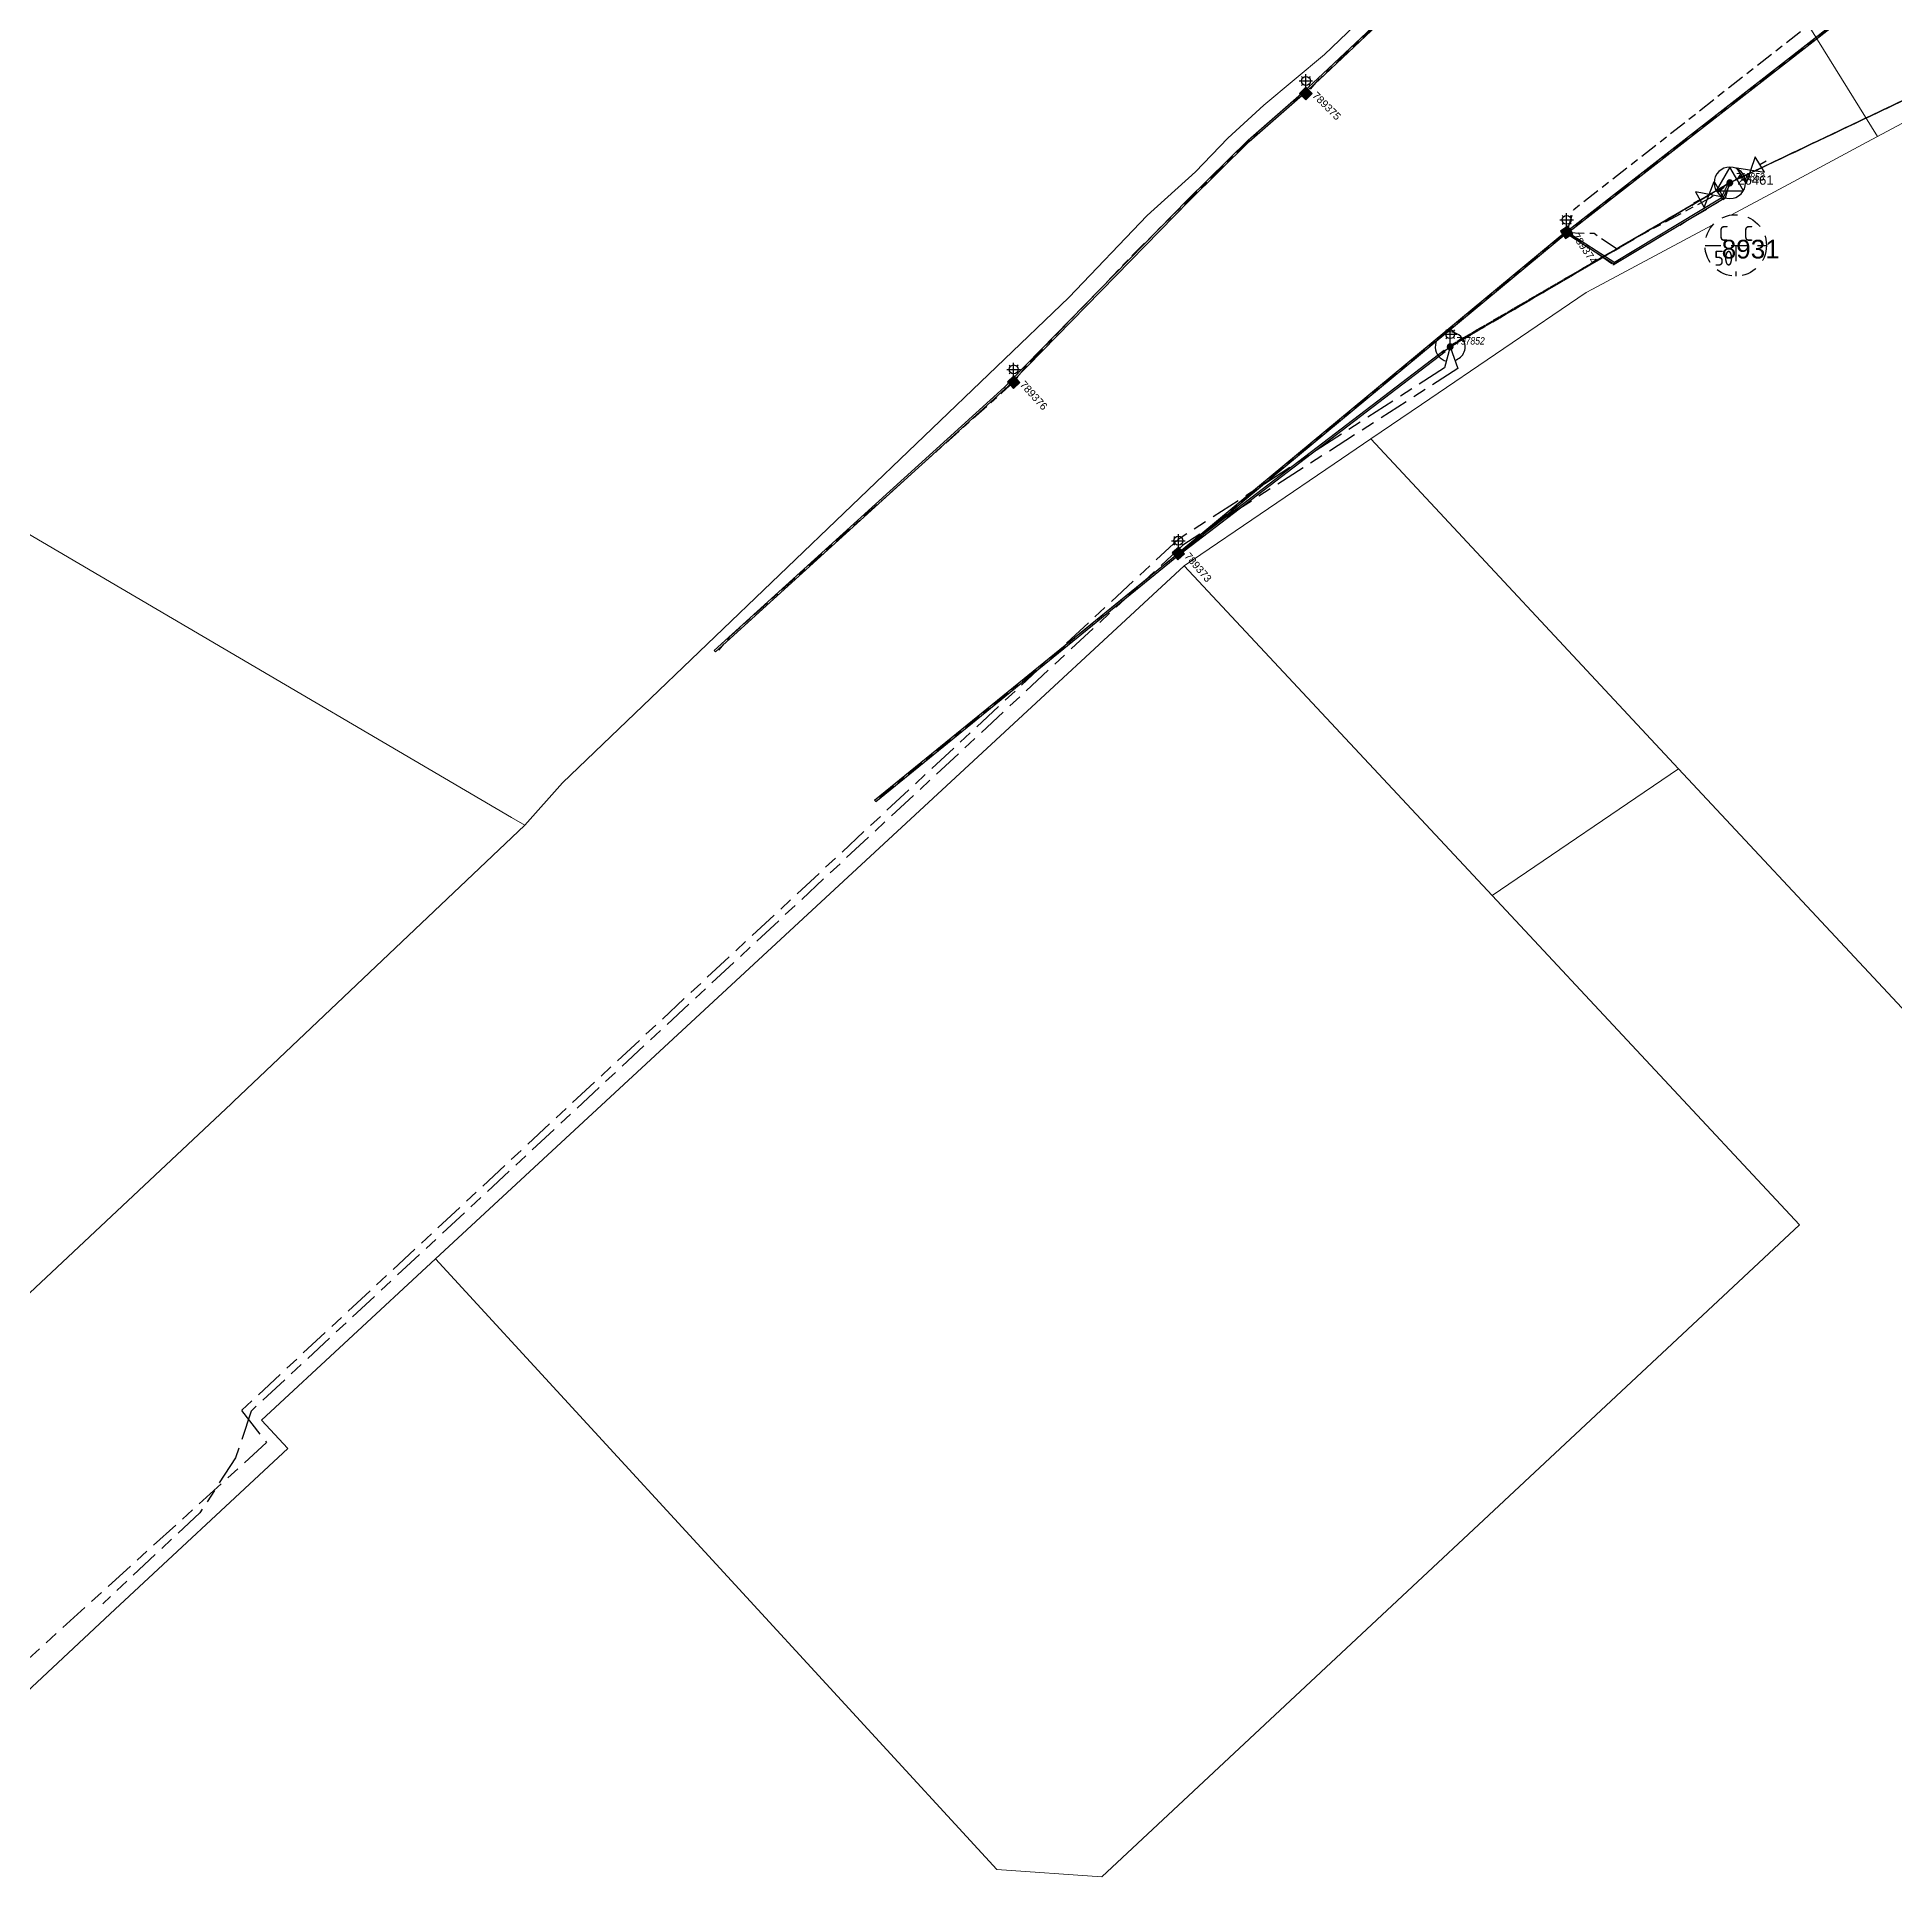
# Model space of a CAD drawing. Header units: metres. Extents: x 303058 to 305172, y 6169922 to 6171978.
# Drawn here: x 303496.5 to 303745, y 6170938 to 6171184 of the extents above; entities that cross this region are included whole.
import ezdxf
from ezdxf.enums import TextEntityAlignment as Align

# ---------------------------------------------------------------- set-up
doc = ezdxf.new("R2010")
doc.units = ezdxf.units.M
for name, pattern in [('Cable Exist OH', [1, 1, 0]), ('Cable Exist UG', [8.2, 4, -1.2, 1.8, -1.2]), ('Dash', [5, 3, -2])]:
    doc.linetypes.add(name, pattern=pattern)
doc.layers.get('0').update_dxf_attribs({"color": 6})
for name, color, linetype in [('_User_NumColumnExist', 7, 'Continuous'), ('_User_NumPoleExist', 7, 'Continuous'), ('Duct_SP_EXT', 9, 'Continuous'), ('Equip_LV_EXT', 7, 'Continuous'), ('Equip_SL_EXT', 7, 'Continuous'), ('Equip_SP_SL_EXT', 8, 'Continuous'), ('Mains_HV_EXT', 7, 'Continuous'), ('Mains_HV_MOD', 7, 'Continuous'), ('Mains_LV_EXT', 7, 'Continuous'), ('Mains_SL_EXT', 7, 'Continuous'), ('Mains_SL_MOD', 7, 'Continuous'), ('OH_Details_SP_MISC', 7, 'Continuous'), ('Sub_SP_TR_HV_LV_EXT', 7, 'Continuous'), ('SupportsOH_SP_TR_HV_LV_SL_EXT', 8, 'Continuous'), ('SupportsUG_SP_LV_SL_EXT', 7, 'Continuous'), ('Trench_SP_EXT', 8, 'Continuous')]:
    doc.layers.add(name, color=color, linetype=linetype)
doc.layers.add('Cadastre Land Parcels_SP_EXT', color=8, linetype='Continuous', lineweight=5)
doc.layers.add('Cadastre Roads_SP_EXT', color=7, linetype='Continuous', lineweight=5)
doc.styles.add('COLUMN_LABEL', font='arial.ttf')
doc.styles.add('iecARIAL', font='arial.ttf', dxfattribs={"height": 2})
doc.styles.add('IESYMBOL1', font='isocp.shx')
doc.styles.add('POLE_LABEL', font='ARIALNI.TTF')
doc.styles.add('SLCP_LABEL', font='arial.ttf', dxfattribs={"height": 3.5})
doc.styles.get("Standard").update_dxf_attribs({"font": 'arial.ttf'})

# ---------------------------------------------------------------- blocks, each defined once
blk = doc.blocks.new('SUB_POLE_EXT')
blk.add_wipeout([(0, 4.22), (0.42, 4.2), (0.83, 4.14), (1.21, 4.05), (1.62, 3.9), (1.99, 3.72), (2.35, 3.51), (2.68, 3.26), (2.99, 2.99), (3.28, 2.66), (3.52, 2.34), (3.76, 1.92), (3.9, 1.62), (4.04, 1.23), (4.18, 0.63), (4.22, 0), (4.18, -0.61), (4.06, -1.15), (3.9, -1.62), (3.58, -2.24), (3.22, -2.73), (2.97, -3.01), (2.68, -3.26), (2.36, -3.5), (2, -3.72), (1.64, -3.89), (1.25, -4.03), (0.82, -4.14), (0.42, -4.2), (0, -4.22), (-0.41, -4.2), (-0.8, -4.15), (-1.21, -4.05), (-1.62, -3.9), (-1.99, -3.73), (-2.35, -3.51), (-2.68, -3.26), (-2.96, -3.02), (-3.23, -2.72), (-3.51, -2.35), (-3.71, -2.01), (-3.91, -1.6), (-4.05, -1.21), (-4.16, -0.76), (-4.22, -0.14), (-4.21, 0.39), (-4.14, 0.83), (-4.03, 1.27), (-3.9, 1.63), (-3.71, 2.02), (-3.5, 2.37), (-3.28, 2.67), (-2.99, 2.99), (-2.68, 3.27), (-2.33, 3.52), (-1.98, 3.73), (-1.63, 3.9), (-1.2, 4.05), (-0.78, 4.15), (-0.4, 4.21)])
blk.add_line((2.16, 0.48), (2.16, 0.48, 0))
blk.add_lwpolyline([(-4.22, 0, 1), (4.22, 0, 1)], format="xyb", close=True)
blk.add_lwpolyline([(2.14, 0.52), (0, 4.22), (-3.66, -2.11), (3.66, -2.11)], close=True)
for tag, height, flags, p in [('STREET_CODE', 0.2, 9, (1.5, 0)), ('ASSET_NUM', 2.5, 8, (2, 2)), ('CONSTRUCTED_VOLTAGE', 0.2, 9, (1.5, -0.2)), ('OPERATING_VOLTAGE', 0.2, 9, (1.5, -0.6)), ('OPERATED_BY', 0.2, 9, (1.5, -0.8)), ('ORIENTATION', 0.2, 9, (1.5, -1.2)), ('OWNED_BY', 0.2, 9, (1.5, -1.4)), ('SECONDARY_VOLTAGE', 0.2, 9, (1.5, -1.6)), ('STATE', 0.2, 9, (1.5, -1.8)), ('SUBSTATION_TYPE', 0.2, 9, (1.5, -2)), ('STREETNAME', 0.2, 9, (1.5, -2.8)), ('SUBURB', 0.2, 9, (1.5, -3)), ('Z', 0.2, 1, (1.5, -3.4)), ('NO_PHASES', 0.2, 9, (1.5, -0.4)), ('MAINTAINED_BY', 0.2, 9, (1.5, -1)), ('USAGE', 0.2, 9, (1.5, -2.2)), ('LEGEND', 0.2, 9, (1.5, -2.4)), ('LOCATION', 0.2, 9, (1.5, -2.6)), ('NOTES', 0.2, 9, (1.5, -3.2))]:
    blk.add_attdef(tag, text='', height=height, dxfattribs=dict(flags=flags)).set_placement(p, align=Align.MIDDLE_LEFT)
blk = doc.blocks.new('COLUMN_EXT')
blk.add_hatch(color=256).paths.add_polyline_path([(-1.49, 1.48), (-1.49, -1.49), (1.48, -1.49), (1.48, 1.48)])
blk.add_lwpolyline([(-1.49, -1.49), (1.48, -1.49), (1.48, 1.48), (-1.49, 1.48)], close=True)
at = {"flags": 9}
for tag, style, p in [('STRUCTURE_PLANT_NUMBER', 'POLE_LABEL', (1.81, 0.03)), ('STREET_CODE', 'COLUMN_LABEL', (1.81, -0.2))]:
    blk.add_attdef(tag, text='', height=0.2, dxfattribs=dict(at, style=style)).set_placement(p, align=Align.MIDDLE_LEFT)
at = {"flags": 1}
blk.add_attdef('Z', (1.81, -2.35), '', height=0.2, dxfattribs=at)
at = {"flags": 9}
for tag, p in [('COLUMN_TYPE', (1.81, -0.4)), ('OWNED_BY', (1.81, -0.6)), ('STATE', (1.81, -0.8)), ('USAGE', (1.81, -1)), ('STREETNAME', (1.81, -1.6)), ('SUBURB', (1.81, -1.8)), ('LEGEND', (1.81, -1.2)), ('LOCATION', (1.81, -1.4)), ('NOTES', (1.81, -2))]:
    blk.add_attdef(tag, text='', height=0.2, dxfattribs=at).set_placement(p, align=Align.MIDDLE_LEFT)
at = {"layer": '_User_NumColumnExist', "style": 'COLUMN_LABEL', "flags": 8}
blk.add_attdef('ASSET_NUM', text='', height=2.5, dxfattribs=at).set_placement((2, 2), align=Align.MIDDLE_LEFT)
blk = doc.blocks.new('LV_OH_LINKS_DISTFUSE_EXT')
for p, q in [((0, 0), (0.96, 0)), ((3.84, 0), (4.8, 0))]:
    blk.add_line(p, q)
blk.add_lwpolyline([(3.84, -1.2), (3.84, 1.2), (0.96, -1.2), (0.96, 1.2)], close=True)
at = {"flags": 9}
for tag, p in [('ACTUAL_STATUS', (0, 0)), ('CONSTRUCTED_VOLTAGE', (0, -0.2)), ('OPERATING_VOLTAGE', (0, -0.6)), ('ORIENTATION', (0, -0.8)), ('OWNED_BY', (0, -1)), ('STATE', (0, -1.2)), ('SWITCH_TYPE', (0, -1.4)), ('NO_PHASES', (0, -0.4)), ('USAGE', (0, -1.6)), ('NOTES', (0, -1.8))]:
    blk.add_attdef(tag, text='', height=0.2, dxfattribs=at).set_placement(p, align=Align.MIDDLE_LEFT)
at = {"flags": 1}
blk.add_attdef('Z', (0, 0), '', height=0.2, dxfattribs=at)
blk = doc.blocks.new('*U139')
for p, q in [((0, 1.97), (0, 6.47)), ((-2.25, 4.22), (2.25, 4.22)), ((-1.46, 5.68), (-1.06, 5.28)), ((-1.46, 2.76), (-1.06, 3.16)), ((0, 0), (0, 2.72)), ((1.46, 5.68), (1.06, 5.28)), ((1.46, 2.76), (1.06, 3.16))]:
    blk.add_line(p, q)
blk.add_circle((0, 4.22), 1.5)
at = {"style": 'iecARIAL', "flags": 9}
blk.add_attdef('ASSET_NUM', (1.5, 1.5), '', height=2.5, dxfattribs=at)
for tag, p, height, flags in [('OPERATING_VOLTAGE', (0.98, -1.65), 0.2, 9), ('ORIENTATION', (0.98, -1.85), 0.2, 9), ('OWNED_BY', (0.98, -2.05), 0.2, 9), ('STATE', (0.98, -2.25), 0.2, 9), ('CONSTRUCTED_VOLTAGE', (0.98, -0.65), 0.2, 9), ('CONTROL_TYPE', (0.98, -0.85), 0.2, 9), ('LANTERN_PURPOSE', (0.98, -1.05), 0.2, 9), ('LANTERN_TYPE', (0.98, -1.25), 0.2, 9), ('NO_PHASES', (0.98, -1.45), 0.2, 9), ('USAGE', (0.98, -2.45), 0.2, 9), ('CEXIST', (0.98, -2.65), 0.2, 9), ('CNEW', (0.98, -2.85), 0.2, 9), ('CNUMBER', (0.98, -3.05), 0.2, 9), ('CREMOVE', (0.98, -3.25), 0.2, 9), ('CREPLACE', (0.98, -3.45), 0.2, 9), ('LKINGHEIGHT', (0.98, -3.65), 0.2, 9), ('LBRACKET', (0.98, -3.85), 0.2, 9), ('LBRACKETVOCAB', (0.98, -4.05), 0.2, 9), ('LCATEGORY', (0.98, -4.25), 0.2, 9), ('LCHARGE1', (0.98, -4.45), 0.2, 9), ('LCHARGE1PERCENT', (0.98, -4.65), 0.2, 9), ('LCHARGE2', (0.98, -4.85), 0.2, 9), ('LCHARGE2PERCENT', (0.98, -5.05), 0.2, 9), ('LCHARGE3', (0.98, -5.25), 0.2, 9), ('LCHARGE3PERCENT', (0.98, -5.45), 0.2, 9), ('LEXIST', (0.98, -5.65), 0.2, 9), ('LLAMP', (0.98, -5.85), 0.2, 9), ('LLAMPVOCAB', (0.98, -6.05), 0.2, 9), ('LMAST', (0.98, -6.25), 0.2, 9), ('LNUMBER', (2.18, -3.25), 2.5, 8), ('STREETNAME', (0.98, -9.25), 0.2, 9), ('SUBURB', (0.98, -9.45), 0.2, 1), ('LMASTVOCAB', (0.98, -6.45), 0.2, 9), ('LNEW', (0.98, -6.65), 0.2, 9), ('LANTNUMBER', (0.98, -6.85), 0.2, 9), ('LOUTREACH', (0.98, -7.25), 0.2, 9), ('LOUTREACHVOCAB', (0.98, -7.45), 0.2, 9), ('LRATECODE', (0.98, -7.65), 0.2, 9), ('LREMOVE', (0.98, -7.85), 0.2, 9), ('LREPLACE', (0.98, -8.05), 0.2, 9), ('LTYPE', (0.98, -8.25), 0.2, 9), ('LTYPEVOCAB', (0.98, -8.45), 0.2, 9), ('LEGEND', (0.98, -8.65), 0.2, 9), ('LOCATION', (0.98, -8.85), 0.2, 9), ('NOTES', (0.98, -9.05), 0.2, 9)]:
    blk.add_attdef(tag, p, '', height=height, dxfattribs=dict(flags=flags))
blk = doc.blocks.new('POLE_EXT')
blk.add_hatch(color=256).paths.add_polyline_path([(-1, 0, 1), (1, 0, 1)])
blk.add_lwpolyline([(-1, 0, 1), (1, 0, 1)], format="xyb", close=True)
for tag, height, flags, p in [('pNumber', 2.5, 8, (-17.84, 2.07)), ('OWNED_BY', 0.2, 9, (1.35, -0.4)), ('SPECIAL_USE', 0.2, 9, (1.35, -0.8)), ('STATE', 0.2, 9, (1.35, -1)), ('cLV', 0.2, 9, (1.35, -1.4)), ('hDepth', 0.2, 9, (1.35, -1.6)), ('hDia', 0.2, 9, (1.35, -1.8)), ('cHV', 0.2, 9, (1.35, -2)), ('cLinedev', 0.2, 9, (1.35, -3.4)), ('pExisting', 0.2, 9, (1.35, -3.8)), ('pFooting', 0.2, 9, (1.35, -4.4)), ('pNew', 0.2, 9, (1.35, -4.6)), ('pRelocate', 0.2, 9, (1.35, -5)), ('pRemove', 0.2, 9, (1.35, -5.2)), ('pReplace', 0.2, 9, (1.35, -5.4)), ('pStay', 0.2, 9, (1.35, -5.6)), ('pType', 0.2, 9, (1.35, -5.8)), ('cspan', 0.2, 9, (1.35, -6)), ('STREETNAME', 0.2, 9, (1.35, -6.2)), ('PARENT', 0.2, 9, (1.35, -0.6)), ('USAGE', 0.2, 9, (1.35, -1.2)), ('LBRACKET', 0.2, 9, (1.35, -2.2)), ('LExisting', 0.2, 9, (1.35, -2.4)), ('LANTNUMBER', 0.2, 9, (1.35, -2.6)), ('LOther', 0.2, 9, (1.35, -2.8)), ('LRemove', 0.2, 9, (1.35, -3)), ('LEGEND', 0.2, 9, (1.35, -3.2)), ('LOCATION', 0.2, 9, (1.35, -3.6)), ('PFNUMBER', 0.2, 9, (1.35, -4)), ('NEWPFNUMBER', 0.2, 9, (1.35, -4.2)), ('SUBURB', 0.2, 9, (1.35, -6.4)), ('OPERATED_BY', 0.2, 9, (1.36, -7.01)), ('NOTES', 0.2, 9, (1.35, -6.6)), ('MAINTAINED_BY', 0.2, 9, (1.36, -6.81))]:
    blk.add_attdef(tag, text='', height=height, dxfattribs=dict(flags=flags)).set_placement(p, align=Align.MIDDLE_LEFT)
at = {"style": 'POLE_LABEL', "flags": 9}
for tag, p in [('STRUCTURE_PLANT_NUMBER', (1.35, 0.03)), ('STREET_CODE', (1.35, -0.2))]:
    blk.add_attdef(tag, text='', height=0.2, dxfattribs=at).set_placement(p, align=Align.MIDDLE_LEFT)
at = {"flags": 1}
blk.add_attdef('Z', (1.35, -7.33), '', height=0.2, dxfattribs=at)
at = {"layer": '_User_NumPoleExist', "style": 'POLE_LABEL', "flags": 8}
blk.add_attdef('ASSET_NUM', text='', height=2.5, dxfattribs=at).set_placement((2, 2), align=Align.MIDDLE_LEFT)
blk = doc.blocks.new('SLCP_ZELL_EXT')
blk.add_wipeout([(-0.13, 4.15), (-0.39, 4.13), (-0.65, 4.1), (-0.91, 4.05), (-1.16, 3.98), (-1.41, 3.9), (-1.65, 3.81), (-1.88, 3.7), (-2.11, 3.57), (-2.33, 3.43), (-2.54, 3.28), (-2.74, 3.11), (-2.93, 2.93), (-3.11, 2.74), (-3.28, 2.54), (-3.43, 2.33), (-3.57, 2.11), (-3.7, 1.88), (-3.81, 1.65), (-3.9, 1.41), (-3.98, 1.16), (-4.05, 0.91), (-4.1, 0.65), (-4.13, 0.39), (-4.15, 0.13), (-4.15, -0.13), (-4.13, -0.39), (-4.1, -0.65), (-4.05, -0.91), (-3.98, -1.16), (-3.9, -1.41), (-3.81, -1.65), (-3.7, -1.88), (-3.57, -2.11), (-3.43, -2.33), (-3.28, -2.54), (-3.11, -2.74), (-2.93, -2.93), (-2.74, -3.11), (-2.54, -3.28), (-2.33, -3.43), (-2.11, -3.57), (-1.88, -3.7), (-1.65, -3.81), (-1.41, -3.9), (-1.16, -3.98), (-0.91, -4.05), (-0.65, -4.1), (-0.39, -4.13), (-0.13, -4.15), (0.13, -4.15), (0.39, -4.13), (0.65, -4.1), (0.91, -4.05), (1.16, -3.98), (1.41, -3.9), (1.65, -3.81), (1.88, -3.7), (2.11, -3.57), (2.33, -3.43), (2.54, -3.28), (2.74, -3.11), (2.93, -2.93), (3.11, -2.74), (3.28, -2.54), (3.43, -2.33), (3.57, -2.11), (3.7, -1.88), (3.81, -1.65), (3.9, -1.41), (3.98, -1.16), (4.05, -0.91), (4.1, -0.65), (4.13, -0.39), (4.15, -0.13), (4.15, 0.13), (4.13, 0.39), (4.1, 0.65), (4.05, 0.91), (3.98, 1.16), (3.9, 1.41), (3.81, 1.65), (3.7, 1.88), (3.57, 2.11), (3.43, 2.33), (3.28, 2.54), (3.11, 2.74), (2.93, 2.93), (2.74, 3.11), (2.54, 3.28), (2.33, 3.43), (2.11, 3.57), (1.88, 3.7), (1.65, 3.81), (1.41, 3.9), (1.16, 3.98), (0.91, 4.05), (0.65, 4.1), (0.39, 4.13), (0.13, 4.15)])
at = {"linetype": 'Dash', "ltscale": 0.7}
for p, q in [((-4.11, 0), (4.11, 0)), ((0, 0), (0, -4.11))]:
    blk.add_line(p, q, dxfattribs=at)
blk.add_circle((0, 0), 4.11, dxfattribs=at)
at = {"lineweight": 40, "style": 'IESYMBOL1'}
for s, p in [('C', (-1.6, 0)), ('C', (1.7, 0)), ('50', (-1.61, -3.31))]:
    blk.add_text(s, height=2, dxfattribs=at).set_placement(p, align=Align.BOTTOM_CENTER)
at = {"style": 'SLCP_LABEL'}
for tag, height, flags, p in [('ASSET_NUM', 2.5, 8, (2, 2)), ('STREET_CODE', 0.2, 9, (0, -0.2))]:
    blk.add_attdef(tag, text='', height=height, dxfattribs=dict(at, flags=flags)).set_placement(p, align=Align.MIDDLE_LEFT)
at = {"flags": 1}
blk.add_attdef('Z', (0, 0), '', height=0.2, dxfattribs=at)
at = {"flags": 9}
for tag, p in [('CONSTRUCTED_VOLTAGE', (0, -0.4)), ('CONTROL_TYPE', (0, -0.6)), ('OPERATING_VOLTAGE', (0, -1)), ('ORIENTATION', (0, -1.2)), ('OWNED_BY', (0, -1.4)), ('STATE', (0, -2)), ('NO_PHASES', (0, -0.8)), ('USAGE', (0, -1.6)), ('LOCATION', (0, -1.8)), ('NOTES', (0, -2.2))]:
    blk.add_attdef(tag, text='', height=0.2, dxfattribs=at).set_placement(p, align=Align.MIDDLE_LEFT)

msp = doc.modelspace()

# ---------------------------------------------------------------- linework, layer by layer
at = {"layer": 'Cadastre Land Parcels_SP_EXT', "linetype": 'Continuous'}
msp.add_lwpolyline([(303494.41, 6171118.15), (303512.53, 6171107.52), (303559.95, 6171079.71), (303561.72, 6171078.68), (303566.78, 6171084.35), (303634.5, 6171149.24), (303644.99, 6171160.19), (303651.43, 6171166.06), (303655.79, 6171170.52), (303660.58, 6171174.95), (303668.68, 6171181.72), (303678.88, 6171191.47)], dxfattribs=at)
for points in [[(303716.05, 6171086.22), (303674.9, 6171130.33), (303670.01, 6171127), (303661.21, 6171121.02), (303649.91, 6171113.35), (303691.11, 6171069.24), (303716.05, 6171086.22)], [(303732.24, 6171025.21), (303691.11, 6171069.24), (303649.91, 6171113.35), (303549.8, 6171020.68), (303624.86, 6170939.02), (303638.93, 6170938.02), (303732.24, 6171025.21)]]:
    msp.add_lwpolyline(points, close=True, dxfattribs=at)
at = {"layer": 'Cadastre Roads_SP_EXT', "linetype": 'Continuous'}
msp.add_lwpolyline([(303678.88, 6171191.47), (303668.68, 6171181.72), (303660.58, 6171174.95), (303655.79, 6171170.52), (303651.43, 6171166.06), (303644.99, 6171160.19), (303634.5, 6171149.24), (303566.78, 6171084.35), (303561.72, 6171078.68), (303522.78, 6171041.7), (303522.43, 6171041.38), (303450.34, 6170973.77)], dxfattribs=at)
at = {"layer": 'Duct_SP_EXT'}
for p, q in [((303667.82, 6171178.52), (303699.09, 6171208)), ((303667.98, 6171178.35), (303699.18, 6171207.75)), ((303665.97, 6171176.83), (303667.82, 6171178.52)), ((303666.13, 6171176.65), (303667.98, 6171178.35)), ((303667.82, 6171178.52), (303667.82, 6171178.52)), ((303667.82, 6171178.52), (303667.9, 6171178.43)), ((303667.82, 6171178.52), (303667.9, 6171178.43)), ((303667.98, 6171178.35), (303667.9, 6171178.43)), ((303667.98, 6171178.35), (303667.9, 6171178.43)), ((303667.98, 6171178.35), (303667.98, 6171178.35)), ((303658.47, 6171170.28), (303665.97, 6171176.83)), ((303658.63, 6171170.1), (303666.13, 6171176.65)), ((303665.97, 6171176.83), (303666.05, 6171176.74)), ((303665.97, 6171176.83), (303666.05, 6171176.74)), ((303666.13, 6171176.65), (303666.05, 6171176.74)), ((303666.13, 6171176.65), (303666.05, 6171176.74)), ((303650.42, 6171162.32), (303658.47, 6171170.28)), ((303650.59, 6171162.15), (303658.63, 6171170.1)), ((303658.47, 6171170.28), (303658.55, 6171170.19)), ((303658.63, 6171170.1), (303658.55, 6171170.19)), ((303626.83, 6171138.21), (303650.42, 6171162.32)), ((303627, 6171138.04), (303650.59, 6171162.15)), ((303650.42, 6171162.32), (303650.42, 6171162.32)), ((303650.42, 6171162.32), (303650.51, 6171162.24)), ((303650.42, 6171162.32), (303650.51, 6171162.24)), ((303650.59, 6171162.15), (303650.51, 6171162.24)), ((303650.59, 6171162.15), (303650.51, 6171162.24)), ((303650.59, 6171162.15), (303650.59, 6171162.15)), ((303700.98, 6171158), (303649.04, 6171114.95)), ((303700.98, 6171158), (303701.05, 6171157.91)), ((303701.01, 6171158.03), (303701.09, 6171157.93)), ((303701.02, 6171157.83), (303701.09, 6171157.93)), ((303701.13, 6171157.82), (303701.05, 6171157.91)), ((303701.15, 6171158.03), (303701.09, 6171157.93)), ((303701.16, 6171157.84), (303701.09, 6171157.93)), ((303701.15, 6171158.03), (303707.53, 6171153.93)), ((303701.13, 6171157.82), (303649.19, 6171114.77)), ((303701.02, 6171157.83), (303707.4, 6171153.72)), ((303707.4, 6171153.72), (303707.47, 6171153.83)), ((303707.4, 6171153.72), (303707.46, 6171153.68)), ((303707.46, 6171153.68), (303707.47, 6171153.83)), ((303707.53, 6171153.93), (303707.47, 6171153.97)), ((303707.47, 6171153.97), (303707.47, 6171153.83)), ((303707.53, 6171153.93), (303707.47, 6171153.83)), ((303649.04, 6171114.96), (303684.72, 6171142.18)), ((303649.19, 6171114.77), (303684.86, 6171141.99)), ((303684.72, 6171142.18), (303684.79, 6171142.08)), ((303684.86, 6171141.99), (303684.79, 6171142.08)), ((303625.88, 6171137.26), (303626.79, 6171138.17)), ((303626.05, 6171137.08), (303626.96, 6171138)), ((303626.79, 6171138.17), (303626.88, 6171138.09)), ((303626.83, 6171138.21), (303626.92, 6171138.13)), ((303626.96, 6171138), (303626.88, 6171138.09)), ((303627, 6171138.04), (303626.92, 6171138.13)), ((303587.06, 6171102.04), (303625.88, 6171137.26)), ((303587.22, 6171101.86), (303626.04, 6171137.08)), ((303625.88, 6171137.26), (303625.88, 6171137.26)), ((303625.88, 6171137.26), (303625.96, 6171137.17)), ((303625.88, 6171137.26), (303625.96, 6171137.17)), ((303626.04, 6171137.08), (303625.96, 6171137.17)), ((303626.05, 6171137.08), (303625.96, 6171137.17)), ((303626.04, 6171137.08), (303626.05, 6171137.08)), ((303608.52, 6171082), (303649.04, 6171114.95)), ((303608.67, 6171081.81), (303649.19, 6171114.77)), ((303649.04, 6171114.96), (303649.12, 6171114.86)), ((303649.04, 6171114.95), (303649.12, 6171114.86)), ((303649.04, 6171114.95), (303649.12, 6171114.86)), ((303649.19, 6171114.77), (303649.12, 6171114.86)), ((303649.19, 6171114.77), (303649.12, 6171114.86)), ((303649.19, 6171114.77), (303649.12, 6171114.86)), ((303587.06, 6171102.04), (303587.14, 6171101.95)), ((303587.22, 6171101.86), (303587.14, 6171101.95)), ((303608.52, 6171082), (303608.59, 6171081.9)), ((303608.67, 6171081.81), (303608.59, 6171081.9))]:
    msp.add_line(p, q, dxfattribs=at)
at = {"layer": 'Mains_HV_EXT', "linetype": 'Continuous'}
msp.add_lwpolyline([(303687.13, 6171143.76, 1.446214), (303685.01, 6171140.71)], format="xyb", dxfattribs=at)
at = {"layer": 'Mains_HV_EXT', "linetype": 'Cable Exist UG'}
msp.add_lwpolyline([(303685.51, 6171142.64), (303684.74, 6171139.82), (303649.13, 6171116.88), (303523.84, 6171000.41), (303527.18, 6170996.09), (303484.18, 6170957.06)], dxfattribs=at)
at = {"layer": 'Mains_LV_EXT', "linetype": 'Continuous'}
msp.add_lwpolyline([(303686.14, 6171140.85, 0.512671), (303687.22, 6171143.64)], format="xyb", dxfattribs=at)
at = {"layer": 'Mains_LV_EXT', "linetype": 'Cable Exist UG'}
msp.add_lwpolyline([(303685.51, 6171142.64), (303686.53, 6171139.72), (303649.76, 6171116.12), (303525.11, 6171000.31), (303523.05, 6170994.05), (303518.26, 6170986.72), (303505.28, 6170974.55)], dxfattribs=at)
at = {"layer": 'Mains_SL_EXT', "linetype": 'Cable Exist UG', "ltscale": 0.6, "flags": 128}
for points in [[(303706.01, 6171206.02), (303699.29, 6171207.69), (303699.29, 6171207.69), (303695.01, 6171204.31), (303667.54, 6171177.99), (303666.27, 6171176.55)], [(303666.24, 6171176.52), (303664.19, 6171175.27), (303659.7, 6171171.27), (303643.87, 6171155.76), (303643.87, 6171155.76), (303628.78, 6171140.05), (303627.14, 6171137.94)], [(303701.09, 6171157.93), (303649.15, 6171115.01)], [(303627.16, 6171137.95), (303625.55, 6171136.48), (303625.55, 6171136.48), (303589.05, 6171103.8), (303587.27, 6171101.58)], [(303649.15, 6171115.01), (303608.59, 6171081.9)]]:
    msp.add_lwpolyline(points, dxfattribs=at)
at = {"layer": 'Trench_SP_EXT', "linetype": 'Cable Exist UG', "flags": 128}
msp.add_lwpolyline([(303684.44, 6171141.86), (303685.51, 6171142.64)], dxfattribs=at)

# ---------------------------------------------------------------- block references
at = {"layer": 'Equip_SP_SL_EXT', "xscale": 0.4, "yscale": 0.4, "zscale": 0.4}
for p in [(303666.21, 6171176.5), (303701.09, 6171157.93), (303685.51, 6171142.64), (303627.12, 6171137.92), (303649.15, 6171115.01)]:
    msp.add_blockref('*U139', p, dxfattribs=at)
at = {"layer": 'Sub_SP_TR_HV_LV_EXT'}
ref = msp.add_blockref('SUB_POLE_EXT', (303722.92, 6171164.57), dxfattribs=dict(at, xscale=0.5, yscale=0.5, zscale=0.5))
ref.add_attrib('ASSET_NUM', '26461', dxfattribs={"layer": '0', "height": 1.25}).set_placement((303723.92, 6171164.94), align=Align.MIDDLE_LEFT)
at = {"layer": 'SupportsOH_SP_TR_HV_LV_SL_EXT'}
ref = msp.add_blockref('POLE_EXT', (303685.51, 6171142.64), dxfattribs=dict(at, xscale=0.4, yscale=0.4, zscale=0.4))
ref.add_attrib('ASSET_NUM', '797852', dxfattribs={"layer": '_User_NumPoleExist', "height": 1, "style": 'POLE_LABEL'}).set_placement((303686.31, 6171143.44), align=Align.MIDDLE_LEFT)
at = {"layer": 'SupportsUG_SP_LV_SL_EXT'}
ref = msp.add_blockref('COLUMN_EXT', (303666.21, 6171176.5), dxfattribs=dict(at, xscale=0.4, yscale=0.4, zscale=0.4, rotation=315.1434448362578))
ref.add_attrib('ASSET_NUM', '789375', dxfattribs={"layer": '_User_NumColumnExist', "height": 1, "rotation": 315.1434, "style": 'COLUMN_LABEL'}).set_placement((303667.34, 6171176.5), align=Align.MIDDLE_LEFT)
ref = msp.add_blockref('COLUMN_EXT', (303701.09, 6171157.93), dxfattribs=dict(at, xscale=0.4, yscale=0.4, zscale=0.4, rotation=304.3780154726947))
ref.add_attrib('ASSET_NUM', '789374', dxfattribs={"layer": '_User_NumColumnExist', "height": 1, "rotation": 304.378, "style": 'COLUMN_LABEL'}).set_placement((303702.2, 6171157.72), align=Align.MIDDLE_LEFT)
ref = msp.add_blockref('COLUMN_EXT', (303627.12, 6171137.92), dxfattribs=dict(at, xscale=0.4, yscale=0.4, zscale=0.4, rotation=312.2265010884737))
ref.add_attrib('ASSET_NUM', '789376', dxfattribs={"layer": '_User_NumColumnExist', "height": 1, "rotation": 312.2265, "style": 'COLUMN_LABEL'}).set_placement((303628.25, 6171137.86), align=Align.MIDDLE_LEFT)
ref = msp.add_blockref('COLUMN_EXT', (303649.15, 6171115.01), dxfattribs=dict(at, xscale=0.4, yscale=0.4, zscale=0.4, rotation=310.6423939080896))
ref.add_attrib('ASSET_NUM', '789373', dxfattribs={"layer": '_User_NumColumnExist', "height": 1, "rotation": 310.6424, "style": 'COLUMN_LABEL'}).set_placement((303650.28, 6171114.92), align=Align.MIDDLE_LEFT)

# ---------------------------------------------------------------- next in the draw order: linework, layer by layer
at = {"layer": 'Cadastre Land Parcels_SP_EXT', "linetype": 'Continuous'}
msp.add_lwpolyline([(303827.07, 6171034.34), (303847, 6171044.54), (303766.82, 6171183.68), (303754.43, 6171177.05), (303742.68, 6171170.76), (303741.26, 6171170), (303730.81, 6171164.41), (303704.55, 6171150.35), (303703.68, 6171149.88), (303681.68, 6171134.94), (303674.9, 6171130.33), (303716.05, 6171086.22), (303784.78, 6171012.69), (303827.07, 6171034.34)], close=True, dxfattribs=at)
at = {"layer": 'Cadastre Roads_SP_EXT', "linetype": 'Continuous'}
msp.add_lwpolyline([(303481.74, 6170950.3), (303506.27, 6170973.18), (303530.04, 6170995.29), (303526.5, 6170999.08), (303549.8, 6171020.68), (303649.91, 6171113.35), (303661.21, 6171121.02), (303670.01, 6171127), (303674.9, 6171130.33), (303681.68, 6171134.94), (303703.68, 6171149.88), (303704.55, 6171150.35), (303730.81, 6171164.41), (303741.26, 6171170), (303742.68, 6171170.76), (303711.16, 6171221.56)], dxfattribs=at)
at = {"layer": 'Duct_SP_EXT'}
for p, q in [((303701.01, 6171158.03), (303740.38, 6171188.68)), ((303701.16, 6171157.84), (303740.52, 6171188.49)), ((303721.76, 6171162.56), (303722.8, 6171164.59)), ((303721.94, 6171162.38), (303723.01, 6171164.48)), ((303722.8, 6171164.59), (303722.91, 6171164.54)), ((303723.01, 6171164.48), (303722.91, 6171164.54)), ((303707.46, 6171153.68), (303721.94, 6171162.38)), ((303707.47, 6171153.97), (303721.76, 6171162.56)), ((303721.76, 6171162.56), (303721.85, 6171162.47)), ((303721.94, 6171162.38), (303721.85, 6171162.47))]:
    msp.add_line(p, q, dxfattribs=at)
at = {"layer": 'Mains_HV_MOD', "linetype": 'Cable Exist OH'}
msp.add_lwpolyline([(303722.81, 6171164.51), (303722.92, 6171164.57), (303767.45, 6171185.73), (303838.37, 6171238.13), (303900.76, 6171286.85)], dxfattribs=at)

# ---------------------------------------------------------------- next in the draw order: block references
at = {"layer": 'Equip_LV_EXT'}
for p, rotation in [((303723.66, 6171165.03), 31.37126800249629), ((303722.26, 6171164.18), 209.3683379220649)]:
    msp.add_blockref('LV_OH_LINKS_DISTFUSE_EXT', p, dxfattribs=dict(at, rotation=rotation))
at = {"layer": 'SupportsOH_SP_TR_HV_LV_SL_EXT'}
ref = msp.add_blockref('POLE_EXT', (303722.92, 6171164.57), dxfattribs=dict(at, xscale=0.4, yscale=0.4, zscale=0.4))
ref.add_attrib('ASSET_NUM', '789853', dxfattribs={"layer": '_User_NumPoleExist', "height": 1, "style": 'POLE_LABEL'}).set_placement((303723.72, 6171165.37), align=Align.MIDDLE_LEFT)

# ---------------------------------------------------------------- next in the draw order: block references
at = {"layer": 'Equip_SL_EXT'}
ref = msp.add_blockref('SLCP_ZELL_EXT', (303723.71, 6171156.2), dxfattribs=at)
ref.add_attrib('ASSET_NUM', '8931', dxfattribs={"layer": '0', "height": 2.5, "style": 'SLCP_LABEL'}).set_placement((303725.71, 6171156.95), align=Align.TOP_CENTER)

# ---------------------------------------------------------------- next in the draw order: linework, layer by layer
at = {"layer": 'Mains_HV_EXT', "linetype": 'Cable Exist OH'}
msp.add_lwpolyline([(303685.33, 6171142.67), (303685.51, 6171142.82), (303722.81, 6171164.51)], dxfattribs=at)
at = {"layer": 'Mains_LV_EXT', "linetype": 'Cable Exist OH'}
msp.add_lwpolyline([(303685.51, 6171142.64), (303722.92, 6171164.57)], dxfattribs=at)
at = {"layer": 'Mains_SL_EXT', "linetype": 'Cable Exist UG', "ltscale": 0.6, "flags": 128}
for points in [[(303701.1, 6171157.93), (303702.06, 6171161.01), (303737.6, 6171188.92), (303740.46, 6171188.67)], [(303740.53, 6171188.63), (303701.18, 6171158)], [(303701.05, 6171157.91), (303704.76, 6171157.82), (303707.73, 6171155.81), (303720.28, 6171162.57), (303722.91, 6171164.54)], [(303701.09, 6171157.93), (303707.34, 6171153.66), (303707.34, 6171153.66), (303722.35, 6171162.56), (303722.92, 6171164.57)]]:
    msp.add_lwpolyline(points, dxfattribs=at)
at = {"layer": 'Mains_SL_MOD', "linetype": 'Cable Exist OH', "ltscale": 0.6, "flags": 128}
msp.add_lwpolyline([(303767.45, 6171185.73), (303722.92, 6171164.57), (303685.51, 6171142.64)], dxfattribs=at)
at = {"layer": 'OH_Details_SP_MISC', "flags": 128}
msp.add_lwpolyline([(303949.4, 6171322.29), (303925.15, 6171307.12), (303900.76, 6171286.85), (303838.37, 6171238.13), (303767.45, 6171185.73), (303722.93, 6171164.57), (303685.51, 6171142.64)], dxfattribs=at)

doc.saveas('drawing.dxf')
